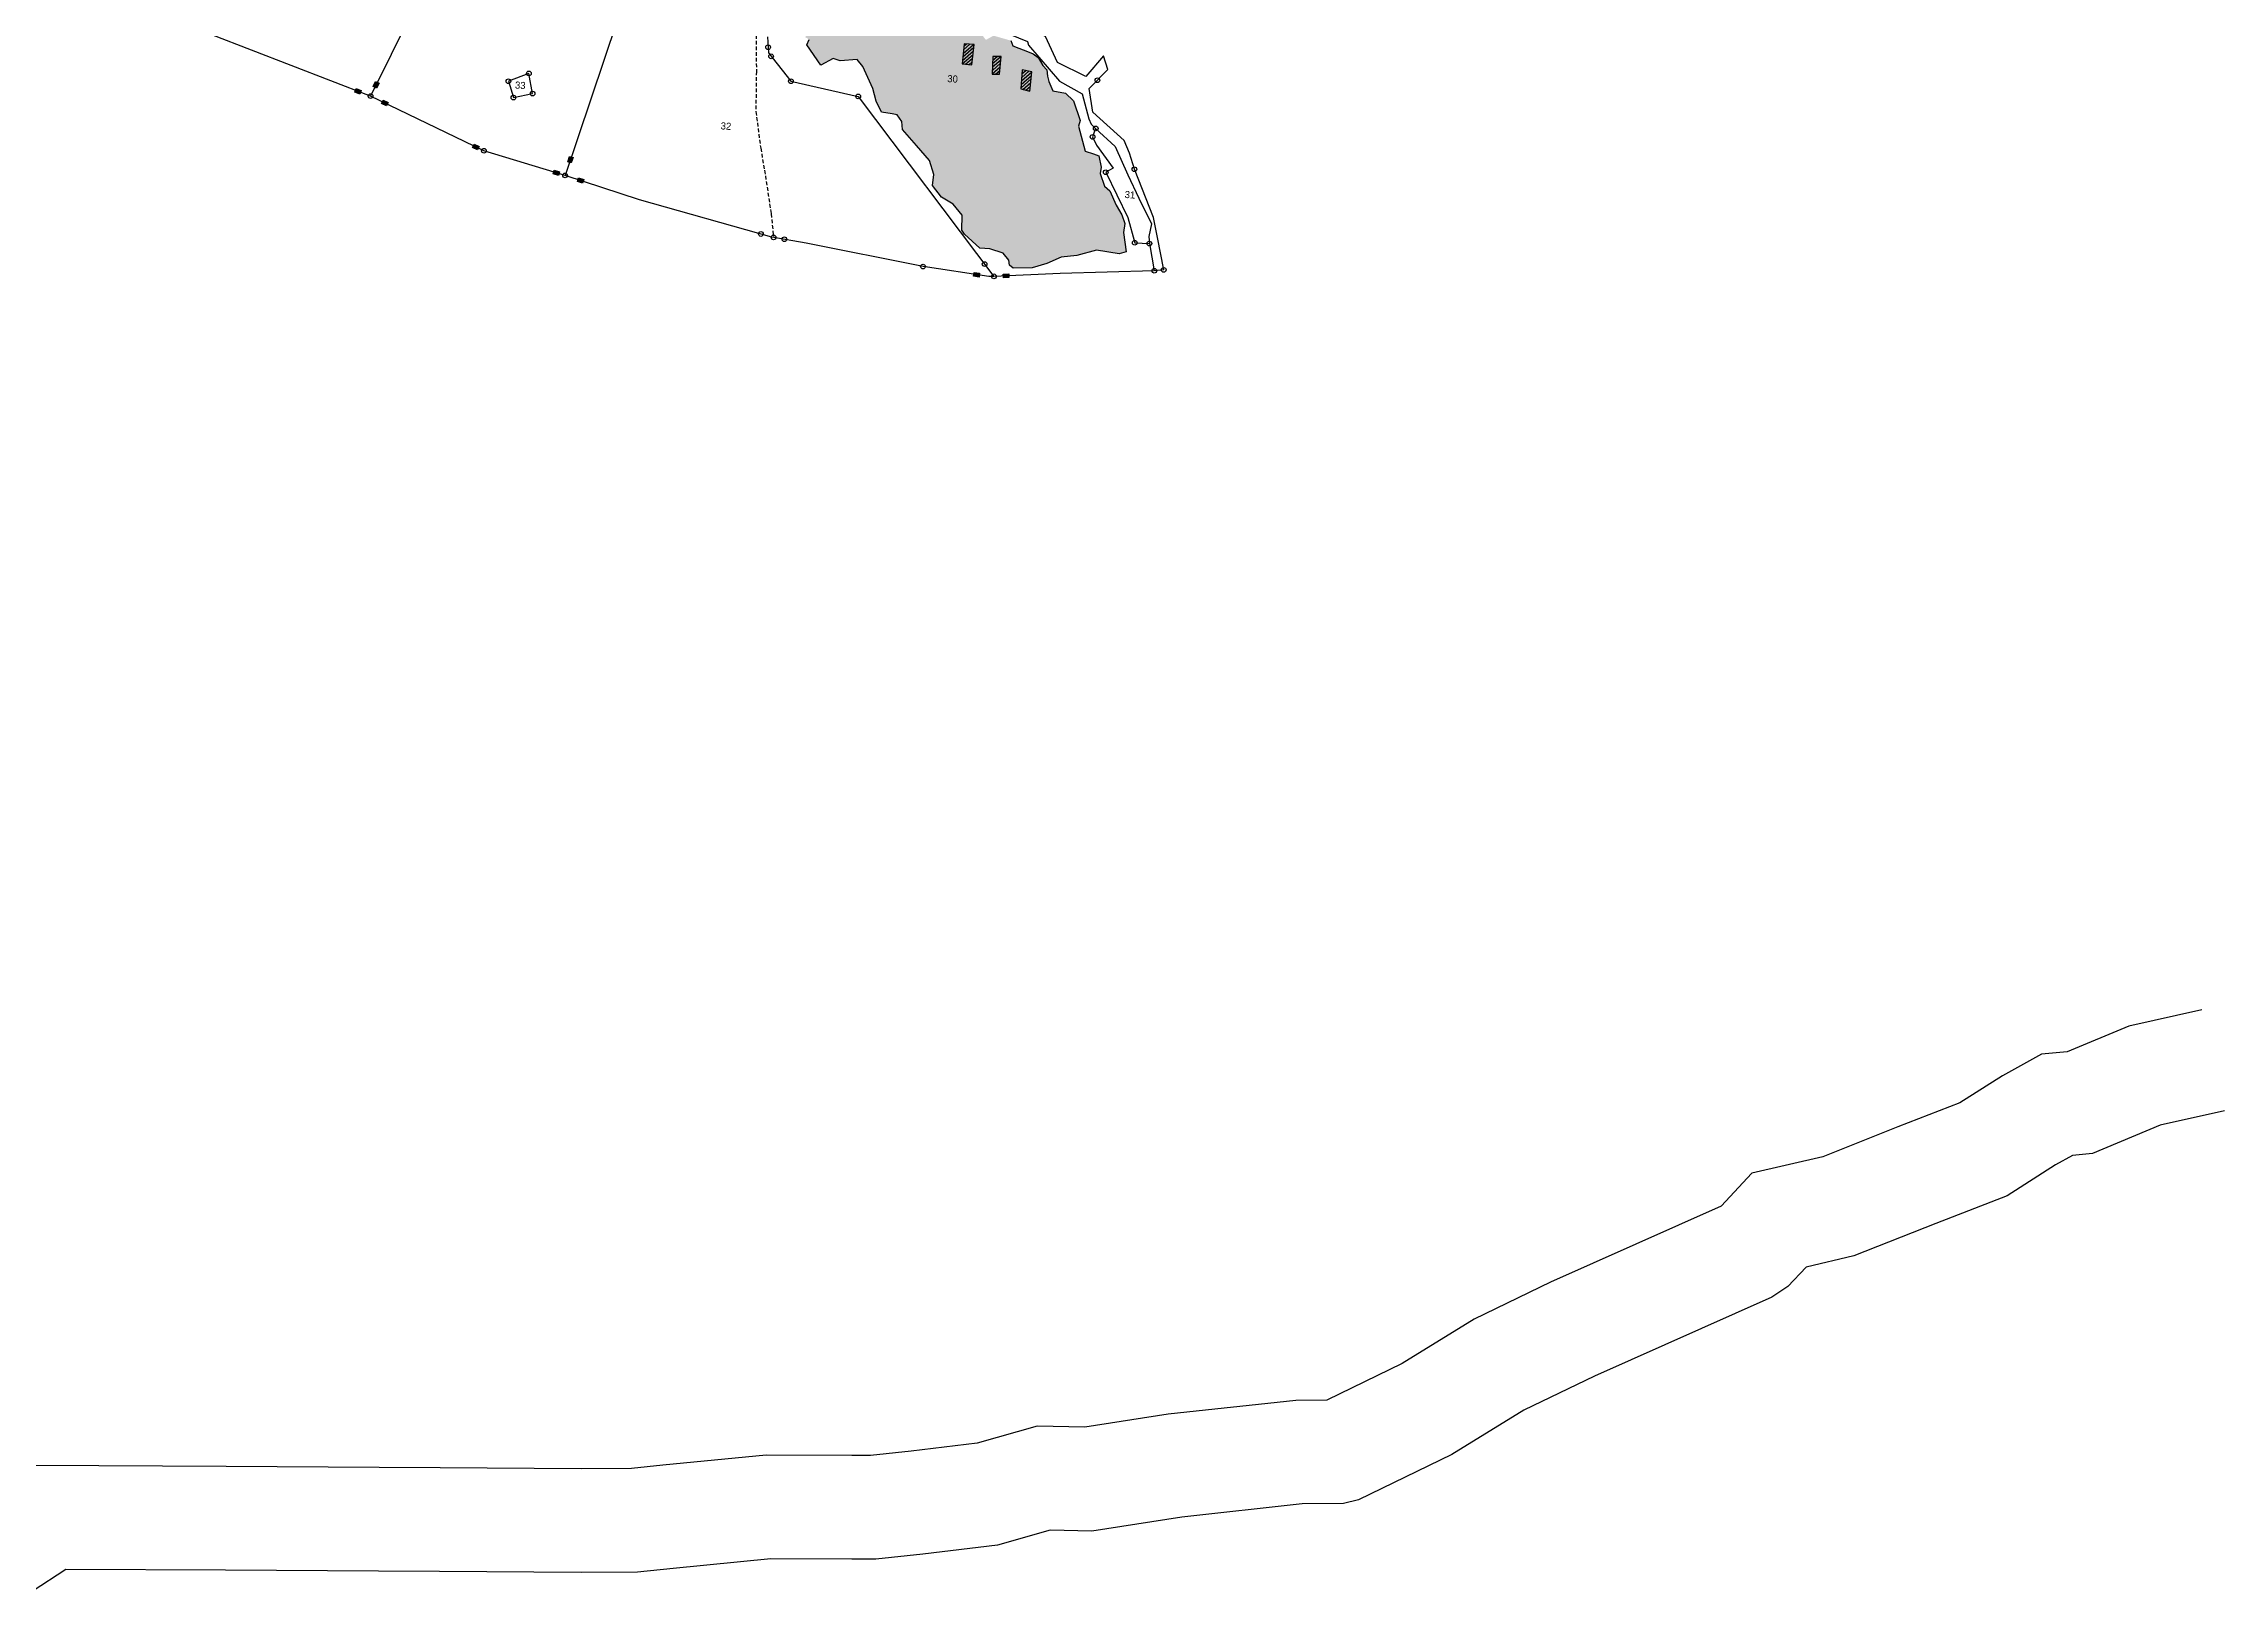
# Model space of a CAD drawing. Header units: metres. Extents: x 316291 to 322492, y 1878982 to 1885522.
# Drawn here: x 319614 to 322492, y 1879160 to 1881204 of the extents above; entities that cross this region are included whole.
import ezdxf

# ---------------------------------------------------------------- set-up
doc = ezdxf.new("R2010")
doc.units = ezdxf.units.M
doc.linetypes.add('DASHED', pattern=[0.75, 0.5, -0.25])
for name, color, linetype in [('LINE_FOOTPATH', 1, 'DASHED'), ('NATIONAL HIGHWAY', 20, 'Continuous'), ('OFF', 1, 'Continuous'), ('OTHERS', 1, 'Continuous'), ('POLY_HATCH', 12, 'Continuous'), ('POLY_PARCEL', 6, 'Continuous'), ('POLY_WATER', 4, 'Continuous'), ('SYM_STONE', 1, 'Continuous'), ('TEXT_PARCEL', 7, 'Continuous')]:
    doc.layers.add(name, color=color, linetype=linetype)
doc.styles.add('TEXT_MAP', font='')
doc.styles.get('TEXT_MAP').set_extended_font_data('Kruti Dev 050')

# ---------------------------------------------------------------- blocks, each defined once
blk = doc.blocks.new('STONESQUAREFILLED')
blk.add_hatch(color=256).paths.add_polyline_path([(0.7, -0.48), (0.7, 0.48), (-0.7, 0.48), (-0.7, -0.48)])
blk.add_lwpolyline([(-0.7, 0.48), (0.7, 0.48), (0.7, -0.48), (-0.7, -0.48)], close=True)
blk = doc.blocks.new('STONE')
blk.add_circle((0, 0), 0.851)

msp = doc.modelspace()

# ---------------------------------------------------------------- hatches: boundary and pattern name
at = {"layer": 'POLY_HATCH', "ltscale": 10}
h = msp.add_hatch(dxfattribs=at)
h.set_pattern_fill('ZIGZAG', color=256, scale=77.991411, angle=-3.904, style=0)
h.set_pattern_definition([(356.096, (318953.404, 1880759.262), (10.39006, 9.062547), [9.74893, -9.74893]), (86.096, (318963.13, 1880758.598), (-9.062547, 10.39006), [9.74893, -9.74893])])
h.paths.add_polyline_path([(320621, 1881534.5), (320620.6, 1881553.7), (320621, 1881580.5), (320616.3, 1881592.4), (320605.2, 1881609.6), (320591.2, 1881628.4), (320583.2, 1881631.2), (320565.6, 1881628.8), (320559.2, 1881623.9), (320547.3, 1881629.6), (320548.8, 1881642), (320547, 1881661.8), (320537.2, 1881671.8), (320512.7, 1881676.2), (320491.3, 1881679.4), (320481.5, 1881677), (320472.8, 1881671.3), (320465.9, 1881691), (320461.1, 1881695.7), (320446.8, 1881702.5), (320438.8, 1881705.7), (320428.9, 1881725.6), (320422.3, 1881736.3), (320426, 1881747.6), (320408, 1881768.5), (320394, 1881773), (320364.2, 1881778.2), (320325.9, 1881778.1), (320317.9, 1881790.7), (320304.1, 1881805.5), (320288.9, 1881808.7), (320281, 1881806.6), (320267.9, 1881801.7), (320259.6, 1881794.2), (320251.7, 1881793.4), (320232.8, 1881781.8), (320217.5, 1881776.6), (320209, 1881773.6), (320200.7, 1881767.5), (320177.4, 1881743.2), (320172, 1881752.9), (320165.8, 1881762.7), (320160.1, 1881767.1), (320150.9, 1881773.6), (320138.9, 1881771.3), (320126.7, 1881766.3), (320118.8, 1881778), (320120.1, 1881787.7), (320129.4, 1881802.7), (320132.5, 1881811.8), (320125.6, 1881819), (320116.7, 1881829), (320107.9, 1881834.5), (320100.6, 1881835.4), (320076.7, 1881845.5), (320064.8, 1881850.8), (320054.8, 1881851.9), (320045.4, 1881848.6), (320038.8, 1881839.6), (320035.4, 1881833.6), (320033.8, 1881825.7), (320029.2, 1881821.1), (320018.8, 1881809.8), (319989.8, 1881787.2), (319981.1, 1881786.5), (319971.6, 1881795.2), (319956.5, 1881806.4), (319949.9, 1881818), (319957.6, 1881848.7), (319966.9, 1881886.9), (319963, 1881898.3), (319954.8, 1881906.5), (319945.3, 1881913.8), (319936.7, 1881922.9), (319926.6, 1881928), (319911.4, 1881937.5), (319911, 1881949.2), (319903.6, 1881955), (319897.3, 1881963.9), (319882.6, 1881974.7), (319871.5, 1881979.1), (319864.2, 1881986.7), (319849.7, 1881980.6), (319840.2, 1881975.4), (319830.2, 1881969), (319822.3, 1881968.2), (319821.4, 1881985.2), (319819.4, 1881998.2), (319816.2, 1882006.9), (319806.3, 1882016.1), (319795.1, 1882022.2), (319781.6, 1882023.1), (319771.4, 1882014.4), (319760.8, 1882007.1), (319754.5, 1882002.7), (319757.3, 1881985.5), (319752.4, 1881981.4), (319743.7, 1881975.3), (319738.2, 1881970.3), (319716.6, 1881980.7), (319707.1, 1881989.4), (319696.7, 1881998.1), (319681, 1882010.4), (319669.6, 1882016.5), (319657.4, 1882011.1), (319641.8, 1882001.9), (319640.4, 1881984.1), (319633.9, 1881981.5), (319624.9, 1881974), (319627.2, 1881965.4), (319629.8, 1881947.8), (319631.3, 1881933), (319636, 1881932.7), (319635.8, 1881921.1), (319643.5, 1881906.3), (319669.4, 1881895.2), (319689.1, 1881885.8), (319706.9, 1881888.6), (319715.8, 1881884.9), (319739.4, 1881883.7), (319761.9, 1881882.2), (319778.4, 1881868.1), (319788.6, 1881854.5), (319822.8, 1881851.3), (319827.6, 1881853.2), (319839, 1881846.6), (319850.6, 1881842.2), (319854.2, 1881833.5), (319868, 1881822.7), (319868.7, 1881816.5), (319889.6, 1881821.7), (319895.8, 1881824.4), (319905.1, 1881819.8), (319922.3, 1881813.2), (319928.7, 1881805.7), (319937.4, 1881792.6), (319945.5, 1881783.1), (319954.8, 1881778), (319972.5, 1881779), (319988.3, 1881765.5), (320005.7, 1881755.4), (320013.2, 1881756.2), (320019.6, 1881754.9), (320031.4, 1881754.5), (320042.3, 1881748), (320054.4, 1881744.5), (320063.2, 1881739.8), (320076.2, 1881730), (320087.8, 1881719.4), (320114, 1881720.8), (320121.8, 1881720.7), (320131.8, 1881719.6), (320136.7, 1881722.8), (320145.9, 1881716.8), (320152.9, 1881711.9), (320167.8, 1881704.2), (320180.4, 1881688.1), (320198.7, 1881678.9), (320204.6, 1881683.4), (320212.9, 1881683.2), (320240.6, 1881676.4), (320246.3, 1881671.6), (320262.7, 1881666.5), (320288, 1881661.2), (320297.9, 1881652), (320303.9, 1881638.2), (320304.5, 1881624.4), (320292.3, 1881613.1), (320289.4, 1881596), (320302.8, 1881586.6), (320307.9, 1881573.3), (320316.9, 1881557.9), (320319.1, 1881540.8), (320340.1, 1881536.7), (320346.3, 1881532.3), (320353.2, 1881531.8), (320366.9, 1881519.7), (320374.9, 1881506.7), (320380.7, 1881483.1), (320383.1, 1881456.6), (320396.5, 1881459.3), (320399.6, 1881462.2), (320408.6, 1881460.7), (320421.3, 1881453.6), (320430.3, 1881450.3), (320440, 1881418.9), (320441.5, 1881412.1), (320438, 1881397.1), (320448.8, 1881394.6), (320454.3, 1881392.5), (320460.9, 1881395.6), (320471, 1881395.3), (320482.3, 1881394.1), (320490.9, 1881393.1), (320501.2, 1881388.8), (320506.7, 1881382.2), (320512.4, 1881370.2), (320527.6, 1881347.3), (320532.6, 1881322), (320539.6, 1881309.9), (320547, 1881310.3), (320554.6, 1881307.6), (320561.3, 1881304.9), (320572.7, 1881303.6), (320578.8, 1881298.3), (320579.7, 1881288.9), (320580.5, 1881277.7), (320569.5, 1881247.2), (320573.5, 1881244.7), (320579.3, 1881246.5), (320585.6, 1881243.9), (320593.5, 1881239.3), (320597.4, 1881233.7), (320616.8, 1881223.9), (320621.3, 1881221.4), (320619.1, 1881211.7), (320624.1, 1881209.1), (320621.1, 1881201.8), (320639.4, 1881175.1), (320655.9, 1881183.8), (320664.8, 1881180.9), (320687.5, 1881182.5), (320694.7, 1881173.5), (320707.9, 1881144.1), (320712.6, 1881127.7), (320719.6, 1881113), (320733.6, 1881110.7), (320740.4, 1881109.3), (320746.3, 1881100.9), (320747.1, 1881090.1), (320765.6, 1881068.8), (320782.8, 1881049.3), (320788.4, 1881030.7), (320786.8, 1881016.1), (320798.9, 1881001), (320814.1, 1880991.4), (320826.1, 1880977.2), (320825.4, 1880957.2), (320828.9, 1880952.1), (320849.5, 1880933.7), (320862.6, 1880932.4), (320880.3, 1880926.7), (320887.5, 1880917.7), (320888.6, 1880911), (320893.1, 1880907.1), (320918.3, 1880907.6), (320937.7, 1880913.4), (320956.8, 1880921.5), (320977.5, 1880923.6), (321003.3, 1880930.8), (321033.3, 1880926.1), (321042.2, 1880928.6), (321038.8, 1880954.3), (321040.6, 1880966.2), (321036.6, 1880977.6), (321029.2, 1880990.1), (321020.7, 1881009), (321013.7, 1881015.3), (321008.2, 1881032.2), (321009.4, 1881040.6), (321006.4, 1881055.5), (320999.2, 1881058.2), (320988.5, 1881061.6), (320979.4, 1881094.4), (320981.5, 1881102.2), (320972.9, 1881127.8), (320962.2, 1881137.9), (320945.7, 1881141.3), (320940.5, 1881153.7), (320938.5, 1881160.5), (320937.5, 1881169), (320932.3, 1881174.7), (320926.1, 1881185), (320919.5, 1881189.9), (320914.5, 1881192.4), (320893, 1881200.6), (320890.1, 1881207.5), (320867.3, 1881214), (320857.3, 1881208.4), (320849.7, 1881218.3), (320841, 1881230.9), (320833.8, 1881234.1), (320824.9, 1881234.2), (320818, 1881234.7), (320807.9, 1881250.6), (320798.2, 1881262.8), (320791.9, 1881278.4), (320781.9, 1881278.2), (320774.1, 1881291.7), (320757.9, 1881320.4), (320754.4, 1881325.1), (320739, 1881328), (320698.9, 1881358.8), (320690.4, 1881378.6), (320668.8, 1881389.4), (320655, 1881387.2), (320649.4, 1881393.4), (320634, 1881394), (320627.4, 1881392.7), (320626.9, 1881411), (320630.5, 1881421), (320650.3, 1881439.7), (320655, 1881453.2), (320651.6, 1881465.5), (320646.6, 1881473.4), (320642.8, 1881490.2), (320630.9, 1881495), (320622.4, 1881499.2)])

# ---------------------------------------------------------------- linework, layer by layer
at = {"layer": 'LINE_FOOTPATH', "ltscale": 10}
msp.add_lwpolyline([(320556.6, 1881279), (320553.9, 1881252.4), (320553.9, 1881222.2), (320554.4, 1881166.9), (320553.7, 1881113.7), (320560.1, 1881065.4), (320565.2, 1881036.3), (320573.9, 1880978.8), (320577.1, 1880947.7)], dxfattribs=at)
at = {"layer": 'NATIONAL HIGHWAY'}
for p, q in [((322461.9, 1879928.1), (322365.5, 1879906.6)), ((322365.5, 1879906.6), (322284.3, 1879872.7)), ((322250.3, 1879869.5), (322199, 1879841.2)), ((322284.3, 1879872.7), (322250.3, 1879869.5)), ((322199, 1879841.2), (322142.7, 1879805.2)), ((322142.7, 1879805.2), (322060.9, 1879773.5)), ((322491.7, 1879794.6), (322407.1, 1879775.7)), ((322060.9, 1879773.5), (321962, 1879734.2)), ((322407.1, 1879775.7), (322317.7, 1879738.4)), ((322291.3, 1879736), (322269, 1879723.7)), ((322317.7, 1879738.4), (322291.3, 1879736)), ((321868, 1879712.4), (321827.5, 1879669)), ((321962, 1879734.2), (321868, 1879712.4)), ((322269, 1879723.7), (322205, 1879682.6)), ((322205, 1879682.6), (322110.9, 1879646.2)), ((321827.5, 1879669), (321602.6, 1879568.5)), ((322110.9, 1879646.2), (322002.8, 1879603.3)), ((322002.8, 1879603.3), (321939.6, 1879588.6)), ((321602.6, 1879568.5), (321501.6, 1879519.6)), ((321915.6, 1879562.9), (321894.3, 1879549)), ((321939.6, 1879588.6), (321915.6, 1879562.9)), ((321894.3, 1879549), (321660.3, 1879444.5)), ((321501.6, 1879519.6), (321406.5, 1879461.2)), ((321406.5, 1879461.2), (321307.3, 1879413)), ((321660.3, 1879444.5), (321567.4, 1879399.5)), ((321097.9, 1879394.2), (320987.9, 1879377.1)), ((321266.4, 1879412.6), (321097.9, 1879394.2)), ((321307.3, 1879413), (321266.4, 1879412.6)), ((321567.4, 1879399.5), (321472.4, 1879341.2)), ((320924.8, 1879378.4), (320845.8, 1879356.2)), ((320987.9, 1879377.1), (320924.8, 1879378.4)), ((320567.3, 1879340.1), (320431.1, 1879326.9)), ((320680.2, 1879339.8), (320567.3, 1879340.1)), ((320704.9, 1879339.9), (320680.2, 1879339.8)), ((320758.6, 1879345.5), (320704.9, 1879339.9)), ((320845.8, 1879356.2), (320758.6, 1879345.5)), ((321472.4, 1879341.2), (321349.2, 1879281.3)), ((319854.6, 1879325.2), (319602.7, 1879326.5)), ((320056.4, 1879324.1), (319854.6, 1879325.2)), ((320137.2, 1879323.6), (320056.4, 1879324.1)), ((320323.1, 1879322.1), (320137.2, 1879323.6)), ((320389.7, 1879322.6), (320323.1, 1879322.1)), ((320431.1, 1879326.9), (320389.7, 1879322.6)), ((321274.5, 1879275.9), (321115.8, 1879258.5)), ((321329.3, 1879276.4), (321274.5, 1879275.9)), ((321349.2, 1879281.3), (321329.3, 1879276.4)), ((321115.8, 1879258.5), (320997, 1879240.1)), ((320872.8, 1879221.7), (320774, 1879209.6)), ((320942.3, 1879241.3), (320872.8, 1879221.7)), ((320997, 1879240.1), (320942.3, 1879241.3)), ((319643.1, 1879189.6), (319598.8, 1879160.5)), ((319853.8, 1879188.5), (319643.1, 1879189.6)), ((320055.6, 1879187.3), (319853.8, 1879188.5)), ((320444.8, 1879190.9), (320397.4, 1879185.9)), ((320573.7, 1879203.3), (320444.8, 1879190.9)), ((320680.2, 1879203.1), (320573.7, 1879203.3)), ((320712.2, 1879203.2), (320680.2, 1879203.1)), ((320774, 1879209.6), (320712.2, 1879203.2)), ((320136.2, 1879186.9), (320055.6, 1879187.3)), ((320323.1, 1879185.3), (320136.2, 1879186.9)), ((320397.4, 1879185.9), (320323.1, 1879185.3))]:
    msp.add_line(p, q, dxfattribs=at)
at = {"layer": 'OFF'}
for points in [[(321018.2, 1881169.5), (321012.5, 1881187.5)], [(321092, 1880904.8), (321079.5, 1880903.7)]]:
    msp.add_lwpolyline(points, dxfattribs=at)
at = {"layer": 'OTHERS'}
for p, q in [((320828.5, 1881203.4), (320826, 1881176.6)), ((320827.7, 1881195.3), (320836.3, 1881202.9)), ((320828.2, 1881200), (320831.8, 1881203.2)), ((320841.9, 1881202.5), (320828.5, 1881203.4)), ((320826, 1881176.6), (320840.4, 1881189.1)), ((320826, 1881176.6), (320838.8, 1881175.7)), ((320826.4, 1881181.3), (320840.9, 1881193.9)), ((320826.8, 1881185.9), (320841.5, 1881198.7)), ((320827.3, 1881190.6), (320840.9, 1881202.5)), ((320830.5, 1881176.2), (320839.8, 1881184.3)), ((320835.1, 1881175.9), (320839.2, 1881179.5)), ((320838.8, 1881175.7), (320841.9, 1881202.5)), ((320866.6, 1881186.6), (320865.6, 1881163)), ((320865.8, 1881168.2), (320876.5, 1881177.5)), ((320866, 1881172.7), (320877, 1881182.2)), ((320866.2, 1881177.2), (320877, 1881186.5)), ((320866.4, 1881181.6), (320872.1, 1881186.6)), ((320866.5, 1881186.1), (320867.1, 1881186.6)), ((320877.4, 1881186.5), (320866.6, 1881186.6)), ((320875.1, 1881163.1), (320877.4, 1881186.5)), ((320865.6, 1881163), (320875.1, 1881163.1)), ((320865.7, 1881163.8), (320876.1, 1881172.8)), ((320869.8, 1881163.1), (320875.6, 1881168.1)), ((320874.8, 1881163.1), (320875.1, 1881163.4)), ((320905.3, 1881169.1), (320903.5, 1881143.6)), ((320903.7, 1881145.1), (320917.1, 1881156.8)), ((320904, 1881149.7), (320917.5, 1881161.5)), ((320904.3, 1881154.3), (320917.9, 1881166.2)), ((320904.6, 1881158.9), (320914, 1881167.1)), ((320904.9, 1881163.5), (320910.1, 1881168)), ((320905.2, 1881168.1), (320906.2, 1881168.9)), ((320917.9, 1881166.2), (320905.3, 1881169.1)), ((320906.1, 1881143), (320916.6, 1881152.1)), ((320910, 1881142), (320916.2, 1881147.4)), ((320915.5, 1881140.7), (320917.9, 1881166.2)), ((320903.5, 1881143.6), (320915.5, 1881140.7)), ((320913.9, 1881141.1), (320915.7, 1881142.7))]:
    msp.add_line(p, q, dxfattribs=at)
at = {"layer": 'POLY_HATCH'}
msp.add_lwpolyline([(320890.1, 1881207.5), (320893, 1881200.6), (320914.5, 1881192.4), (320919.5, 1881189.9), (320926.1, 1881185), (320932.3, 1881174.7), (320937.5, 1881169), (320938.5, 1881160.5), (320940.5, 1881153.7), (320945.7, 1881141.3), (320962.2, 1881137.9), (320972.9, 1881127.8), (320981.5, 1881102.2), (320979.4, 1881094.4), (320988.5, 1881061.6), (320999.2, 1881058.2), (321006.4, 1881055.5), (321009.4, 1881040.6), (321008.2, 1881032.2), (321013.7, 1881015.3), (321020.7, 1881009), (321029.2, 1880990.1), (321036.6, 1880977.6), (321040.6, 1880966.2), (321038.8, 1880954.3), (321042.2, 1880928.6), (321033.3, 1880926.1), (321003.3, 1880930.8), (320977.5, 1880923.6), (320956.8, 1880921.5), (320937.7, 1880913.4), (320918.3, 1880907.6), (320893.1, 1880907.1), (320888.6, 1880911), (320887.5, 1880917.7), (320880.3, 1880926.7), (320862.6, 1880932.4), (320849.5, 1880933.7), (320828.9, 1880952.1), (320825.4, 1880957.2), (320826.1, 1880977.2), (320814.1, 1880991.4), (320798.9, 1881001), (320786.8, 1881016.1), (320788.4, 1881030.7), (320782.8, 1881049.3), (320765.6, 1881068.8), (320747.1, 1881090.1), (320746.3, 1881100.9), (320740.4, 1881109.3), (320733.6, 1881110.7), (320719.6, 1881113), (320712.6, 1881127.7), (320707.9, 1881144.1), (320694.7, 1881173.5), (320687.5, 1881182.5), (320664.8, 1881180.9), (320655.9, 1881183.8), (320639.4, 1881175.1), (320621.1, 1881201.8), (320624.1, 1881209.1)], dxfattribs=at)
at = {"layer": 'POLY_PARCEL'}
for points in [[(320291.2, 1881630.4), (320045.3, 1881134.2)], [(320440.3, 1881436.2), (320387.3, 1881283.9), (320301.9, 1881029.6)], [(320045.3, 1881134.2), (319835.8, 1881214.9)], [(320569.3, 1881212.4), (320570.3, 1881191.2), (320600, 1881153.9), (320688.8, 1881133.7), (320867.9, 1880896.3)], [(320227.1, 1881153.8), (320233.8, 1881132.2), (320259, 1881137.5), (320254.2, 1881164.1), (320227.1, 1881153.8)], [(320301.9, 1881029.6), (320194.9, 1881062), (320045.3, 1881134.2)], [(321002.1, 1881091.6), (320998.1, 1881080.4), (321003.1, 1881069.3), (321025.4, 1881039.2), (321015.4, 1881033.7), (321044.8, 1880974), (321053.7, 1880940.6), (321073, 1880939.6)], [(320867.9, 1880896.3), (320861, 1880896), (320774.3, 1880909.2), (320620, 1880940.2), (320575, 1880948.1), (320400.2, 1880997.1), (320301.9, 1881029.6)], [(321079.5, 1880903.7), (320955.5, 1880900.1), (320867.9, 1880896.3)]]:
    msp.add_lwpolyline(points, dxfattribs=at)
at = {"layer": 'POLY_WATER'}
for points in [[(321012.5, 1881187.5), (320989.3, 1881160.1), (320952, 1881178.5), (320935.8, 1881213.1), (320856.4, 1881249), (320828.3, 1881263.1), (320794.7, 1881302), (320757.1, 1881349.1), (320735.5, 1881374.7), (320678.1, 1881408.6), (320673.4, 1881426.5), (320665.6, 1881476.9), (320660.4, 1881513.3), (320656.7, 1881555.5), (320650.3, 1881585.1), (320623.3, 1881623.5), (320598.9, 1881655.5)], [(320727.1, 1881365.7), (320735.6, 1881354.2), (320765.1, 1881319.1), (320798.8, 1881279.7), (320808.2, 1881253.5), (320853.4, 1881228.5), (320857.2, 1881228.6), (320912.3, 1881206.2), (320913.6, 1881201.5), (320954.4, 1881154), (320984.3, 1881137.1), (320993.3, 1881104.2), (320996.1, 1881097), (321002.1, 1881091.6)], [(321092, 1880904.8), (321083.7, 1880947.6), (321078.6, 1880973.9), (321053.3, 1881037.6), (321046.8, 1881059), (321039.7, 1881075.5), (320998.6, 1881112.9), (320993.8, 1881144.2), (321018.2, 1881169.5)], [(321002.1, 1881091.6), (321028, 1881067.9), (321044.6, 1881030.5), (321059.2, 1880999.3), (321075.7, 1880965.7), (321072.4, 1880948.9), (321073, 1880939.6)], [(321073, 1880939.6), (321079.5, 1880903.7)]]:
    msp.add_lwpolyline(points, dxfattribs=at)

# ---------------------------------------------------------------- block references
at = {"layer": 'SYM_STONE'}
for name, p, xscale, yscale, zscale, rotation in [('STONE', (320569.9, 1881198.7), 3.639599198251426, 3.639599198251426, 3.639599198251426, 356.095985405272), ('STONE', (320573.9, 1881186.7), 3.639599198251426, 3.639599198251426, 3.639599198251426, 356.095985405272), ('STONESQUAREFILLED', (320052.6, 1881149.1), 5.199427426073466, 5.199427426073466, 5.199427426073466, 63.63112209736762), ('STONE', (320227.1, 1881153.8), 3.639599198251426, 3.639599198251426, 3.639599198251426, 356.095985405272), ('STONE', (320254.2, 1881164.1), 3.639599198251426, 3.639599198251426, 3.639599198251426, 356.095985405272), ('STONE', (320600, 1881153.9), 3.639599198251426, 3.639599198251426, 3.639599198251426, 356.095985405272), ('STONE', (321004.4, 1881155.1), 3.639599198251426, 3.639599198251426, 3.639599198251426, 356.095985405272), ('STONESQUAREFILLED', (320028.6, 1881140.6), 5.199427426073466, 5.199427426073466, 5.199427426073466, 158.9299109089038), ('STONE', (320045.3, 1881134.2), 3.639599198251426, 3.639599198251426, 3.639599198251426, 356.095985405272), ('STONESQUAREFILLED', (320064, 1881125.2), 5.199427426073466, 5.199427426073466, 5.199427426073466, 334.2309499530862), ('STONE', (320233.8, 1881132.2), 3.639599198251426, 3.639599198251426, 3.639599198251426, 356.095985405272), ('STONE', (320259, 1881137.5), 3.639599198251426, 3.639599198251426, 3.639599198251426, 356.095985405272), ('STONE', (320688.8, 1881133.7), 3.639599198251426, 3.639599198251426, 3.639599198251426, 356.095985405272), ('STONE', (321002.2, 1881091.5), 3.639599198251426, 3.639599198251426, 3.639599198251426, 356.095985405272), ('STONE', (320194.9, 1881062), 3.639599198251426, 3.639599198251426, 3.639599198251426, 356.095985405272), ('STONE', (320998.1, 1881080.4), 3.639599198251426, 3.639599198251426, 3.639599198251426, 356.095985405272), ('STONESQUAREFILLED', (320290.5, 1881033), 5.199427426073466, 5.199427426073466, 5.199427426073466, 163.1378789283156), ('STONE', (320301.9, 1881029.6), 3.639599198251426, 3.639599198251426, 3.639599198251426, 356.095985405272), ('STONESQUAREFILLED', (320308.9, 1881050.3), 5.199427426073466, 5.199427426073466, 5.199427426073466, 71.43954708281605), ('STONE', (321015.4, 1881033.7), 3.639599198251426, 3.639599198251426, 3.639599198251426, 356.095985405272), ('STONE', (321053.3, 1881037.6), 3.639599198251426, 3.639599198251426, 3.639599198251426, 356.095985405272), ('STONESQUAREFILLED', (320322.4, 1881022.8), 5.199427426073466, 5.199427426073466, 5.199427426073466, 341.7146165335977), ('STONE', (320560.3, 1880952.2), 3.639599198251426, 3.639599198251426, 3.639599198251426, 356.095985405272), ('STONE', (320577.1, 1880947.7), 3.639599198251426, 3.639599198251426, 3.639599198251426, 356.095985405272), ('STONE', (320591.4, 1880945.2), 3.639599198251426, 3.639599198251426, 3.639599198251426, 356.095985405272), ('STONE', (321053.7, 1880940.6), 3.639599198251426, 3.639599198251426, 3.639599198251426, 356.095985405272), ('STONE', (320855.6, 1880912.5), 3.639599198251426, 3.639599198251426, 3.639599198251426, 356.095985405272), ('STONE', (321073, 1880939.6), 3.639599198251426, 3.639599198251426, 3.639599198251426, 356.095985405272), ('STONE', (320774.3, 1880909.2), 3.639599198251426, 3.639599198251426, 3.639599198251426, 356.095985405272), ('STONESQUAREFILLED', (320845.1, 1880898.4), 5.199427426073465, 5.199427426073465, 5.199427426073465, 171.2983286259011), ('STONE', (320867.9, 1880896.3), 3.639599198251426, 3.639599198251426, 3.639599198251426, 356.095985405272), ('STONESQUAREFILLED', (320883.9, 1880896.9), 5.199427426073467, 5.199427426073467, 5.199427426073467, 2.487963874010539), ('STONE', (321079.5, 1880903.7), 3.639599198251426, 3.639599198251426, 3.639599198251426, 356.095985405272), ('STONE', (321092, 1880904.8), 3.639599198251426, 3.639599198251426, 3.639599198251426, 356.095985405272)]:
    msp.add_blockref(name, p, dxfattribs=dict(at, xscale=xscale, yscale=yscale, zscale=zscale, rotation=rotation))
at = {"layer": 'SYM_STONE', "ltscale": 10, "xscale": 5.199427426073467, "yscale": 5.199427426073467, "zscale": 5.199427426073467, "rotation": 334.230949953087}
msp.add_blockref('STONESQUAREFILLED', (320184.3, 1881067.1), dxfattribs=at)

# ---------------------------------------------------------------- texts
at = {"layer": 'TEXT_PARCEL', "style": 'TEXT_MAP'}
for s, p in [('33', (320235.6, 1881144.3)), ('30', (320806.1, 1881152.8)), ('32', (320507, 1881090.4)), ('31', (321040.2, 1880999.8))]:
    msp.add_text(s, height=9.36, rotation=356.096, dxfattribs=at).set_placement(p)

doc.saveas('drawing.dxf')
